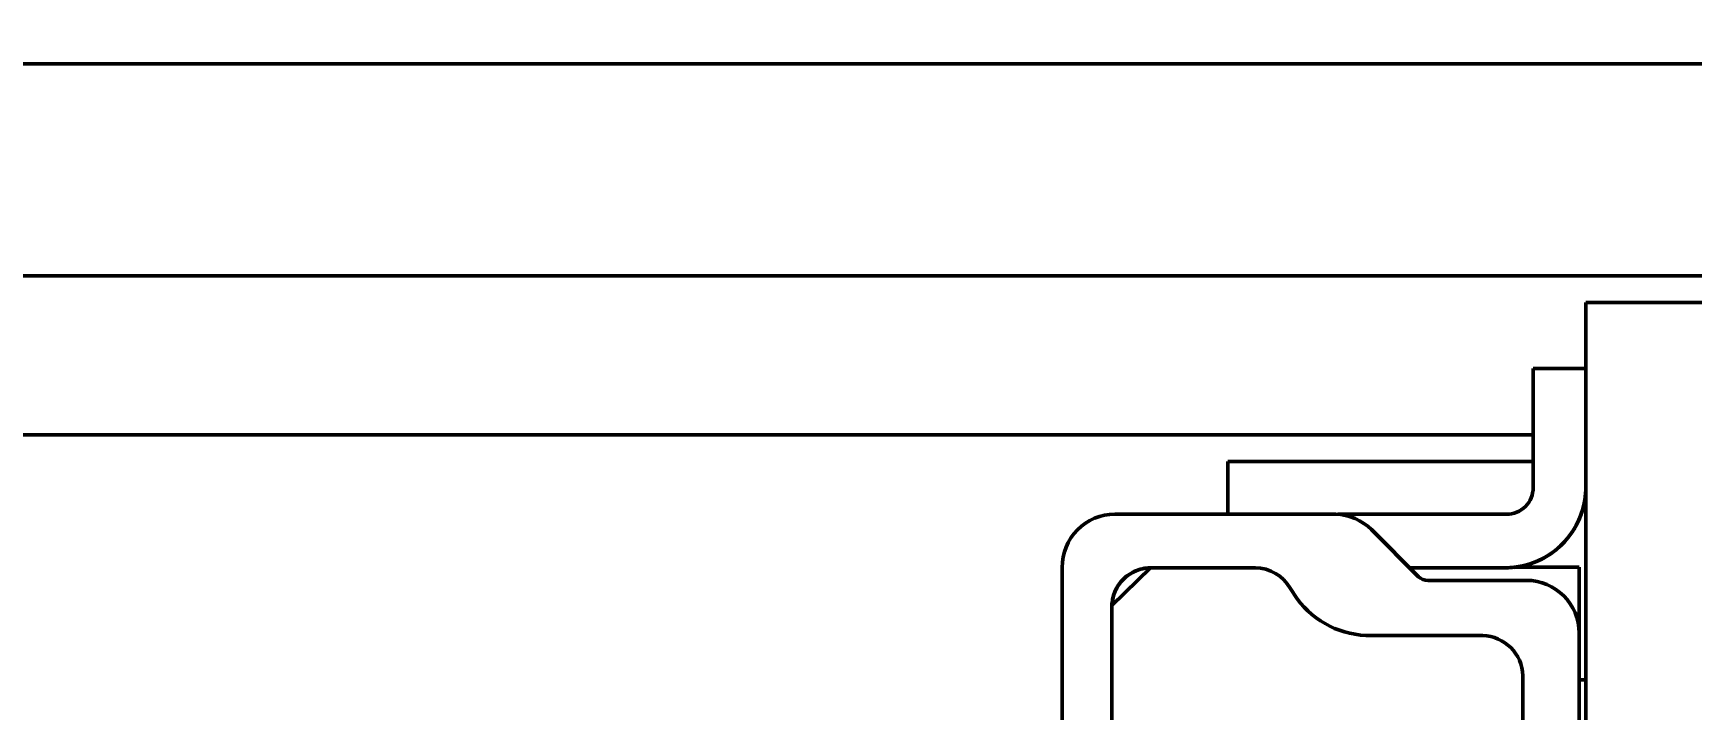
# Model space of a CAD drawing. Header units: millimetres. Extents: x 3100 to 5091, y 868 to 1900.
# Drawn here: x 3464.83 to 3477.34, y 1687.15 to 1692.26 of the extents above; entities that cross this region are included whole.
import ezdxf

# ---------------------------------------------------------------- set-up
doc = ezdxf.new("R2010")
doc.units = ezdxf.units.MM
doc.header["$LTSCALE"] = 1.8
doc.layers.add('외형선(ISO)', color=7, linetype='Continuous', lineweight=50)
doc.layers.add('치수(ISO)', color=7, linetype='Continuous', lineweight=25)
doc.styles.add('레이블 문자 (JIS)', font='')
doc.styles.get('레이블 문자 (JIS)').set_extended_font_data('Gulim')
doc.dimstyles.new('복사 대상기본값 (JIS)', dxfattribs={"dimscale": 1.5, "dimtxt": 3, "dimasz": 2, "dimexe": 1, "dimexo": 0.5, "dimgap": 0.8, "dimtad": 1, "dimdsep": 46, "dimtxsty": '레이블 문자 (JIS)', "dimblk": 'Filled-1', "dimcen": 0.09, "dimdle": 10, "dimclrd": 256, "dimclre": 256, "dimclrt": 256, "dimazin": 2, "dimtfac": 0.666667, "dimtmove": 0, "dimatfit": 3, "dimldrblk": 'OPEN', "dimfxl": 1, "dimtolj": 1, "dimtzin": 0, "dimlwd": -1, "dimlwe": -1, "dimarcsym": 0})

# ---------------------------------------------------------------- blocks, each defined once
blk = doc.blocks.new('Filled-1')
at = {"color": 0}
for p, q in [((0, 0), (-1, 0.1)), ((-1, 0.1), (-1, -0.1)), ((-1, 0), (0, 0)), ((-1, -0.1), (0, 0))]:
    blk.add_line(p, q, dxfattribs=at)
at = {"color": 0, "flags": 128}
blk.add_lwpolyline([(-1, -0.1), (0, 0), (-1, 0.1), (-1, -0.1)], dxfattribs=at)
at = {"color": 0}
blk.add_solid([(-1, -0.1), (0, 0), (-1, 0.1), (-1, -0.1)], dxfattribs=at)
blk = doc.blocks.new('*D693')
at = {"layer": 'Defpoints', "color": 0}
for p in [(3578.14, 1717.158), (3259.14, 1689.026), (3578.14, 1681.026)]:
    blk.add_point(p, dxfattribs=at)
at = {"layer": '치수(ISO)'}
for p, q in [((3259.14, 1689.776), (3259.14, 1718.658)), ((3578.14, 1681.776), (3578.14, 1718.658)), ((3262.14, 1717.158), (3575.14, 1717.158))]:
    blk.add_line(p, q, dxfattribs=at)
at = {"layer": '치수(ISO)', "linetype": 'ByBlock', "xscale": 3, "yscale": 3, "zscale": 3, "rotation": 180}
blk.add_blockref('Filled-1', (3259.14, 1717.158), dxfattribs=at)
at = {"layer": '치수(ISO)', "linetype": 'ByBlock', "xscale": 3, "yscale": 3, "zscale": 3}
blk.add_blockref('Filled-1', (3578.14, 1717.158), dxfattribs=at)
at = {"layer": '치수(ISO)', "insert": (3418.66, 1727.868), "char_height": 15, "attachment_point": 5, "style": '레이블 문자 (JIS)'}
blk.add_mtext('\\A1;319', dxfattribs=at)
blk = doc.blocks.new('_Open')
at = {"color": 0, "linetype": 'ByBlock', "lineweight": -2}
for p, q in [((-1, 0.1667), (0, 0)), ((-1, -0.1667), (0, 0)), ((0, 0), (-1, 0))]:
    blk.add_line(p, q, dxfattribs=at)

msp = doc.modelspace()

# ---------------------------------------------------------------- linework, layer by layer
at = {"layer": '외형선(ISO)'}
for p, q in [((3479.34, 1692.026), (3463.14, 1692.026)), ((3479.34, 1690.426), (3463.14, 1690.426)), ((3476.54, 1680.725), (3476.54, 1690.226)), ((3476.54, 1690.226), (3478.14, 1690.226)), ((3476.143, 1689.727), (3476.143, 1689.577)), ((3476.54, 1689.727), (3476.143, 1689.727)), ((3476.143, 1688.828), (3476.143, 1689.577)), ((3476.143, 1689.226), (3462.94, 1689.226)), ((3474.74, 1689.026), (3473.84, 1689.026)), ((3473.84, 1689.026), (3473.84, 1688.628)), ((3474.74, 1689.026), (3476.143, 1689.026)), ((3472.988, 1688.628), (3474.654, 1688.628)), ((3474.669, 1688.627), (3475.942, 1688.627)), ((3476.501, 1688.616), (3476.501, 1688.617)), ((3476.511, 1688.644), (3476.511, 1688.644)), ((3475.278, 1688.155), (3474.924, 1688.511)), ((3472.59, 1688.229), (3472.59, 1688.228)), ((3472.59, 1681.327), (3472.59, 1688.226)), ((3473.256, 1688.223), (3472.965, 1687.938)), ((3473.268, 1688.223), (3473.268, 1688.223)), ((3473.268, 1688.223), (3474.048, 1688.223)), ((3473.268, 1688.223), (3474.048, 1688.223)), ((3475.211, 1688.223), (3475.942, 1688.223)), ((3475.942, 1688.223), (3475.211, 1688.223)), ((3475.942, 1688.223), (3475.942, 1688.223)), ((3476.491, 1688.227), (3475.999, 1688.227)), ((3476.491, 1681.327), (3476.491, 1688.227)), ((3476.092, 1688.127), (3475.35, 1688.127)), ((3474.31, 1688.068), (3474.362, 1687.989)), ((3474.31, 1688.068), (3474.31, 1688.068)), ((3474.31, 1688.068), (3474.362, 1687.989)), ((3474.362, 1687.989), (3474.362, 1687.989)), ((3472.965, 1681.626), (3472.965, 1687.927)), ((3474.922, 1687.712), (3475.762, 1687.712)), ((3474.922, 1687.712), (3475.762, 1687.712)), ((3475.762, 1687.712), (3475.762, 1687.712)), ((3476.49, 1687.729), (3476.49, 1681.824)), ((3476.065, 1687.409), (3476.065, 1682.144)), ((3476.54, 1687.376), (3476.491, 1687.376))]:
    msp.add_line(p, q, dxfattribs=at)
for centre, radius, start, end in [((3475.943, 1688.827), 0.2, 269.5114, 0.4876), ((3475.933, 1688.83), 0.607, 270.7633, 359.8765), ((3475.943, 1688.826), 0.2, 0.016, 0.4876), ((3475.943, 1688.826), 0.2, 0.0204, 0.4876), ((3475.943, 1688.827), 0.2, 0.0044, 0.4876), ((3475.933, 1688.829), 0.607, 342.1542, 359.8765), ((3472.989, 1688.229), 0.399, 90.1577, 180.418), ((3474.633, 1688.208), 0.42, 46.182, 87.2117), ((3475.933, 1688.829), 0.607, 276.314, 342.1572), ((3473.261, 1687.927), 0.296, 88.6742, 180.0384), ((3473.261, 1687.927), 0.296, 90.9701, 114.4471), ((3473.261, 1687.927), 0.296, 88.6742, 90.9438), ((3474.043, 1687.916), 0.307, 29.7248, 89.2155), ((3474.043, 1687.916), 0.307, 29.7248, 89.2155), ((3475.933, 1688.83), 0.607, 270.7633, 276.201), ((3475.351, 1688.237), 0.11, 228.0501, 269.4468), ((3476.09, 1687.727), 0.401, 0.3933, 89.6067), ((3474.914, 1688.398), 0.687, 216.5781, 270.6678), ((3474.914, 1688.398), 0.687, 216.5781, 270.6678), ((3473.261, 1687.927), 0.296, 177.7687, 180.0384), ((3475.755, 1687.401), 0.31, 1.3904, 88.6195), ((3475.755, 1687.401), 0.31, 1.3799, 88.6195)]:
    msp.add_arc(centre, radius, start, end, dxfattribs=at)
msp.add_ellipse((3475.316, 1688.626), major_axis=(-0.647, 0), ratio=0.00002, start_param=6.220639, end_param=6.234653, dxfattribs=at)
for points, knots in [([(3476.511, 1688.644), (3476.511, 1688.643), (3476.51, 1688.642), (3476.509, 1688.638), (3476.508, 1688.634), (3476.506, 1688.628), (3476.505, 1688.626), (3476.503, 1688.621), (3476.503, 1688.62), (3476.502, 1688.617), (3476.501, 1688.616), (3476.501, 1688.616), (3476.501, 1688.616), (3476.501, 1688.616)], [0.003417457, 0.003417457, 0.003417457, 0.003417457, 0.003726475, 0.003726475, 0.004678232, 0.004678232, 0.005629988, 0.005629988, 0.006552972, 0.006552972, 0.007475957, 0.007475957, 0.007497659, 0.007497659, 0.007497659, 0.007497659]), ([(3476.501, 1688.617), (3476.502, 1688.617), (3476.503, 1688.62), (3476.504, 1688.624), (3476.505, 1688.626), (3476.506, 1688.629), (3476.507, 1688.632), (3476.508, 1688.636), (3476.51, 1688.64), (3476.511, 1688.644)], [0.008069114, 0.008069114, 0.008069114, 0.008069114, 0.009892536, 0.009892536, 0.009892536, 0.010920491, 0.010920491, 0.010920491, 0.012099133, 0.012099133, 0.012099133, 0.012099133]), ([(3472.965, 1687.938), (3472.967, 1687.97), (3472.973, 1688.003), (3472.999, 1688.069), (3473.019, 1688.1), (3473.058, 1688.144), (3473.08, 1688.161), (3473.108, 1688.18), (3473.119, 1688.187), (3473.135, 1688.194), (3473.138, 1688.196), (3473.138, 1688.196), (3473.138, 1688.196), (3473.138, 1688.196)], [-0.16826855, -0.16826855, -0.16826855, -0.16826855, -0.15883778, -0.15883778, -0.1482632, -0.1482632, -0.14005556, -0.14005556, -0.13355742, -0.13355742, -0.12705927, -0.12705927, -0.12686221, -0.12686221, -0.12686221, -0.12686221])]:
    msp.add_open_spline(points, degree=3, knots=knots, dxfattribs=at)

# ---------------------------------------------------------------- dimensions: what is measured, and where the dimension line sits
at = {"layer": '치수(ISO)'}
dim = msp.add_linear_dim(base=(3578.14, 1717.158), p1=(3259.14, 1689.026), p2=(3578.14, 1681.026), angle=180, dimstyle='복사 대상기본값 (JIS)', override={"dimtxt": 10, "dimgap": 2, "dimtxsty": '레이블 문자 (JIS)', "dimtofl": 0, "dimatfit": 1, "dimldrblk": 'Open'}, dxfattribs=at)
dim.commit()
dim.dimension.update_dxf_attribs({"geometry": '*D693', "text_midpoint": (3418.66, 1717.158), "dimtype": 160})

doc.saveas('drawing.dxf')
